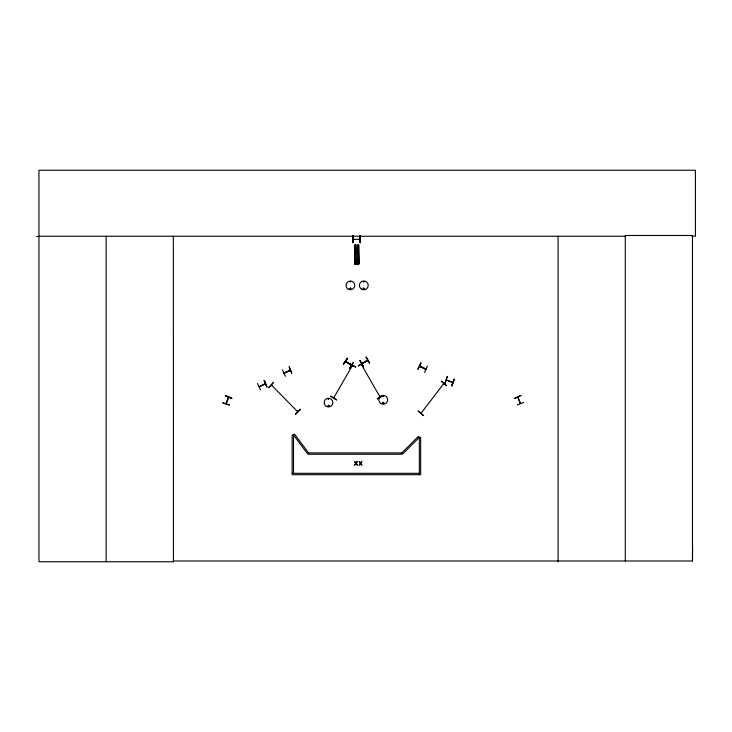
<?xml version="1.0" encoding="UTF-8"?>
<svg xmlns="http://www.w3.org/2000/svg" width="732" height="732" viewBox="0 0 732 732"><rect width="100%" height="100%" fill="white"/><g stroke="black" fill="none" stroke-linecap="round" stroke-linejoin="round"><path stroke-width="1.1" d="M691.978 236.244L695.4 236.244L695.4 170.245L38.961 170.245L38.961 561.755L173.447 561.755L173.356 560.987L692.481 560.987L692.582 546.831M333.975 397.998L334.103 397.202L333.719 397.879M283.915 372.981L284.812 372.927M271.709 385.718L271.261 385.279L271.856 385.471M297.823 411.457L297.384 410.991M345.605 361.507L351.177 365.414M328.915 405.986C328.256 404.165 327.753 407.468 328.988 405.876M349.731 288.655C351.488 286.605 350.774 290.668 349.795 288.811M349.933 288.655C351.772 287.365 349.622 290.339 350.299 288.243M363.429 281.747L364.188 281.655L363.475 281.838M364.216 288.756C363.566 286.944 363.063 290.238 364.289 288.655M382.589 402.902C384.776 405.592 383.449 401.072 382.928 402.527M383.577 396.268L382.854 396.177L383.577 396.085M228.695 397.256L226.27 403.616M367.793 360.345L361.809 363.392M367.775 360.309L361.882 363.767L367.793 360.19M443.995 383.66L443.363 383.971M225.923 403.561L228.43 397.11M265.451 383.843L259.238 386.734M357.088 263.813L356.731 262.916M352.065 366.119L352.412 365.506L333.755 397.815L334.067 397.266M352.614 365.707L352.101 366.055M379.972 396.881L361.379 364.527M225.41 395.555L231.815 398.391L225.401 395.582M229.345 404.933L222.674 402.792L229.308 405.025M452.788 382.653L446.383 380.027L452.898 382.36M451.607 385.737L454.243 379.258M350.765 288.856L350.701 288.353M363.228 288.317C364.362 291.263 364.408 286.075 363.273 288.966M328.211 398.803C328.65 400.459 329.071 397.595 328.174 399.068M383.65 403.314C383.348 401.319 382.195 404.439 383.641 403.186M417.816 369.175L420.827 362.862M418.082 369.303L421.065 362.971M425.173 368.992L425.942 369.267L419.711 366.412M427.479 365.991L424.587 372.359M443.802 383.513L421.046 413.26M520.525 403.515L517.899 397.211L520.196 403.597M353.071 239.071L353.702 239.391M359.293 239.071L360.062 239.071M349.512 363.767L355.642 367.144M333.966 397.933L334.332 397.357M380.32 396.845L379.963 396.168L380.073 396.9M343.583 364.115L347.618 358.406M343.29 363.914L347.325 358.195M343.5 364.06L347.544 358.351L343.573 364.106M345.632 361.471L351.287 365.085M353.41 362.496L349.612 368.379L353.336 362.441M328.988 406.361C329.345 403.515 326.518 407.349 329.052 406.196M441.359 381.152L446.676 385.709L441.341 381.18M420.891 413.049L421.248 412.546M421.467 412.692L421.156 413.159M443.382 384.071L443.766 383.568M360.025 239.373L353.071 239.318M295.399 414.184L300.312 409.206M295.6 414.385L300.495 409.389M284.034 372.89L290.375 370.282L284.053 373.228M289.68 370.291L290.275 370.063M290.265 370.41L284.181 373.21M426.042 369.047L419.747 366.046L420.351 366.366M360.016 360.62L363.548 366.659M366.055 357.079L369.587 363.118M358.287 365.927L367.821 360.245M377.373 398.977L383.431 395.472M377.245 398.757L380.695 396.735M282.461 369.935L285.425 376.275M289.213 366.833L291.784 373.347L289.186 366.842M266.906 386.889L264.289 380.393L266.86 386.908M265.35 383.623L259.256 386.771M260.5 389.827L257.49 383.513M517.195 404.988L523.7 402.417M297.695 411.713L271.508 385.133M345.733 361.205L351.36 365.103M350.408 281.372L350.216 282.085L350.582 281.454M358.689 245.092L354.654 245.156L354.855 264.096L358.9 264.042L358.689 245.092L358.808 264.042M354.938 247.068L358.442 247.032M354.956 248.358L358.451 248.322M354.974 250.28L358.479 250.243M354.993 251.991L358.488 251.945M355.011 253.913L358.506 253.876M355.102 262.157L358.607 262.12M354.526 262.715L359.192 262.669M354.526 262.861L359.192 262.815M36.6 236.518L38.961 236.509M38.961 236.244L625.293 236.244M292.15 473.32L419.308 473.32M425.777 369.267L419.683 366.348M225.31 395.82L231.852 398.3M349.686 363.456L355.77 366.915M366.092 357.06L369.669 363.072M364.307 362.367L358.268 365.899M361.416 364.591L361.736 365.14M264.023 380.512L266.951 386.871M358.415 245.092L358.625 264.042M358.378 245.092L358.589 264.042M358.241 246.208L358.351 264.042M358.021 246.217L358.067 251.79M358.113 254.013L358.122 262.934M357.738 245.101L357.975 264.051M357.564 246.217L357.555 251.79L357.472 246.217M357.646 254.022L357.673 262.934L357.564 254.022M357.408 264.051L356.338 264.069M355.889 247.37L355.862 251.826M355.972 254.059L355.99 262.971M355.633 245.147L355.807 264.087M355.349 245.147L355.487 251.835M355.441 254.059L355.606 262.98M354.919 245.147L355.093 264.096M354.736 245.156L354.938 264.096M692.481 560.987L692.481 235.484L625.293 235.484L625.293 560.987M558.095 236.244L558.095 561.755M419.308 474.684L419.308 437.37L418.347 436.409L401.85 452.898L401.85 454.261L308.575 454.261L308.575 452.898L294.603 434.232L292.15 435.046L292.15 474.684L420.662 474.684L420.662 437.37L419.308 437.37L402.82 453.858L401.85 452.898L308.575 452.898L307.486 453.712L293.514 435.046L293.514 473.32M360.455 235.695L360.062 242.695L360.08 235.695M360.418 235.695L360.418 242.695M360.162 235.695L360.162 242.695M353.025 235.695L353.071 242.695L352.678 235.695M352.97 235.695L352.97 242.695M173.347 236.244L173.447 561.755M106.158 236.244L106.158 561.755M355.999 252.732C356.978 255.697 358.287 250.618 355.999 252.732M447.289 376.486L445.065 383.138L447.289 376.486M454.151 379.222L451.928 385.865L454.151 379.222M357.115 263.072L356.64 263.062L357.134 263.044M330.782 396.204L336.674 400.001L330.773 396.222M356.914 461.553L356.017 462.999L354.572 461.553L355.715 463.393L354.535 465.25L355.99 463.768L357.454 465.25L356.292 463.374L357.445 461.553L356.914 461.553M361.452 461.553L360.556 462.999L359.11 461.553L360.254 463.393L359.083 465.25L360.528 463.768L361.992 465.25L360.83 463.374L361.983 461.553L361.452 461.553M418.164 411.055L423.508 415.593L418.164 411.055M273.475 382.378L268.836 387.631L273.475 382.378M520.845 395.5L514.532 398.519L520.845 395.5M363.539 366.668L359.97 360.647L363.465 366.705M355.386 264.096L355.185 245.147L355.322 264.096M381.024 403.634A4.429 4.429 0 0 0 387.667 399.809A4.429 4.429 0 0 0 381.024 395.975A4.429 4.429 0 0 0 381.024 403.634M326.326 406.388A4.365 4.365 0 0 0 332.877 402.609A4.365 4.365 0 0 0 326.326 398.83A4.365 4.365 0 0 0 326.326 406.388M361.599 289.213A4.429 4.429 0 0 0 368.242 285.379A4.429 4.429 0 0 0 361.599 281.546A4.429 4.429 0 0 0 361.599 289.213M348.222 289.158A4.365 4.365 0 0 0 354.773 285.379A4.365 4.365 0 0 0 348.222 281.6A4.365 4.365 0 0 0 348.222 289.158"/></g></svg>
